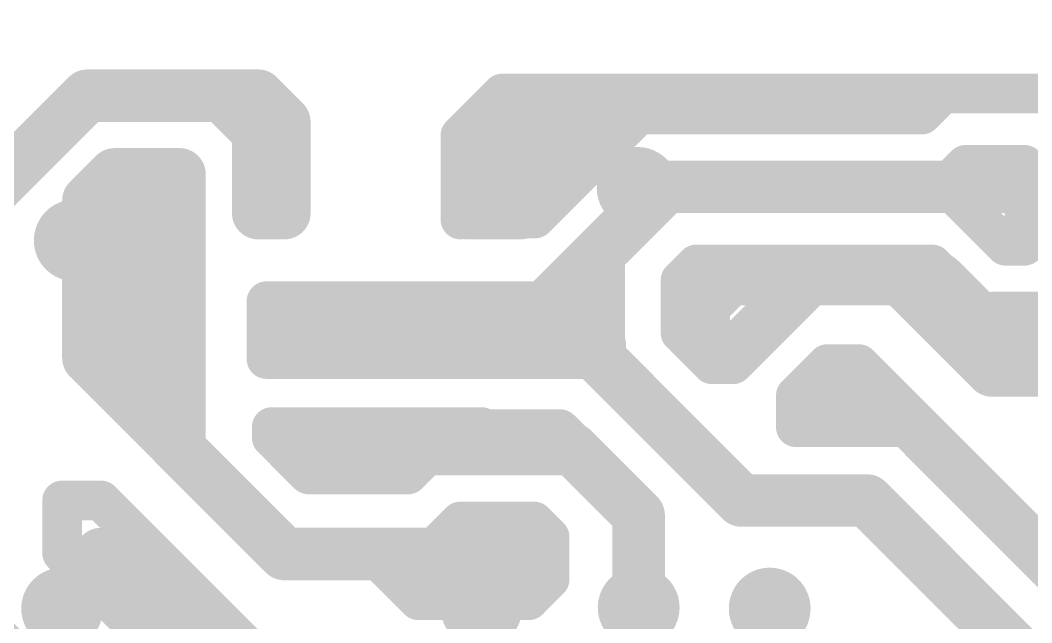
# Model space of a CAD drawing. Extents: x 13 to 23.9, y 0.2 to 11.6.
# Drawn here: x 15.031 to 15.996, y 4.441 to 5.015 of the extents above; entities that cross this region are included whole.
import ezdxf

# ---------------------------------------------------------------- set-up
doc = ezdxf.new("R2010")
doc.units = 0
doc.header["$MEASUREMENT"] = 0
doc.layers.add('BOTTOM', color=250, linetype='Continuous')
doc.layers.get('0').off()

# ---------------------------------------------------------------- blocks, each defined once
blk = doc.blocks.new('UNIT_DISC')
at = {"linetype": 'Continuous', "const_width": 0.5}
blk.add_lwpolyline([(0.25, 0, 1), (-0.25, 0, 1)], format="xyb", close=True, dxfattribs=at)
blk = doc.blocks.new('SHAPE_EL_780_780_0_0_0_0')
at = {"xscale": 0.078, "yscale": 0.078, "zscale": 0.078}
blk.add_blockref('UNIT_DISC', (0, 0), dxfattribs=at)
blk = doc.blocks.new('P_EX78Y78D16A')
at = {"layer": 'BOTTOM'}
blk.add_blockref('SHAPE_EL_780_780_0_0_0_0', (0, 0), dxfattribs=at)
blk = doc.blocks.new('J11')
for p in [(15.312, 10.25), (15.312, 9.95)]:
    blk.add_blockref('P_EX78Y78D16A', p)
blk = doc.blocks.new('R17')
for p in [(15.3, 9.599), (15.7, 9.6)]:
    blk.add_blockref('P_EX78Y78D16A', p)
blk = doc.blocks.new('R24')
for p in [(15.975, 9.599), (16.375, 9.6)]:
    blk.add_blockref('P_EX78Y78D16A', p)
blk = doc.blocks.new('R25')
for p in [(15.849, 10), (15.85, 9.6)]:
    blk.add_blockref('P_EX78Y78D16A', p)

msp = doc.modelspace()

# ---------------------------------------------------------------- linework, layer by layer
at = {"layer": 'BOTTOM', "linetype": 'Continuous'}
for points, const_width in [([(15.00771, 4.85613), (15.09471, 4.94313)], 0.05), ([(15.00771, 4.85613), (15.09471, 4.94313)], 0.05), ([(15.09471, 4.94313), (15.22071, 4.94313)], 0.05), ([(15.09471, 4.94313), (15.22071, 4.94313)], 0.05), ([(15.10771, 4.94313), (15.24571, 4.94313)], 0.05), ([(15.10771, 4.94313), (15.24571, 4.94313)], 0.05), ([(15.23271, 4.94313), (15.25771, 4.94313)], 0.05), ([(15.23271, 4.94313), (15.25771, 4.91813)], 0.05), ([(15.23271, 4.94313), (15.25771, 4.94313)], 0.05), ([(15.23271, 4.94313), (15.25771, 4.91813)], 0.05), ([(15.24571, 4.94313), (15.27071, 4.91813)], 0.05), ([(15.24571, 4.94313), (15.27071, 4.91813)], 0.05), ([(15.25771, 4.94313), (15.28271, 4.91813)], 0.05), ([(15.25771, 4.94313), (15.28271, 4.91813)], 0.05), ([(15.45071, 4.90513), (15.49071, 4.94513)], 0.038), ([(15.49071, 4.94513), (16.03071, 4.94513)], 0.038), ([(15.89071, 4.92513), (15.91071, 4.94513)], 0.038), ([(15.91071, 4.94513), (16.27071, 4.94513)], 0.038), ([(15.22071, 4.93713), (15.26071, 4.89713)], 0.038), ([(15.25771, 4.83113), (15.25771, 4.91813)], 0.05), ([(15.25771, 4.83113), (15.25771, 4.91813)], 0.05), ([(15.27071, 4.85613), (15.27071, 4.91813)], 0.05), ([(15.27071, 4.85613), (15.27071, 4.91813)], 0.05), ([(15.28271, 4.83113), (15.28271, 4.91813)], 0.05), ([(15.28271, 4.83113), (15.28271, 4.91813)], 0.05), ([(15.45171, 4.89313), (15.48971, 4.93113)], 0.038), ([(15.45171, 4.89313), (15.48971, 4.93113)], 0.038), ([(15.48971, 4.93113), (15.66571, 4.93113)], 0.038), ([(15.52171, 4.82613), (15.62571, 4.93013)], 0.038), ([(15.52171, 4.82613), (15.62571, 4.93013)], 0.038), ([(15.53271, 4.85613), (15.60771, 4.93113)], 0.038), ([(15.53271, 4.85613), (15.60771, 4.93113)], 0.038), ([(15.59071, 4.92513), (15.66071, 4.92513)], 0.038), ([(15.60071, 4.92513), (15.89071, 4.92513)], 0.038), ([(15.45071, 4.82513), (15.45071, 4.90513)], 0.038), ([(15.50071, 4.90913), (15.56971, 4.90913)], 0.038), ([(15.50071, 4.90913), (15.56971, 4.90913)], 0.038), ([(15.26071, 4.87213), (15.26071, 4.89713)], 0.038), ([(15.45171, 4.82613), (15.45171, 4.89313)], 0.038), ([(15.45171, 4.82613), (15.45171, 4.89313)], 0.038), ([(15.09571, 4.84313), (15.12071, 4.86813)], 0.05), ([(15.09571, 4.84313), (15.12071, 4.86813)], 0.05), ([(15.10771, 4.83013), (15.14571, 4.86813)], 0.05), ([(15.10771, 4.83013), (15.14571, 4.86813)], 0.05), ([(15.12071, 4.86813), (15.17071, 4.86813)], 0.05), ([(15.12071, 4.86813), (15.17071, 4.86813)], 0.05), ([(15.13271, 4.86813), (15.18271, 4.86813)], 0.05), ([(15.13271, 4.86813), (15.18271, 4.86813)], 0.05), ([(15.18271, 4.60613), (15.18271, 4.86813)], 0.05), ([(15.18271, 4.60613), (15.18271, 4.86813)], 0.05), ([(15.45771, 4.85613), (15.45771, 4.86813)], 0.05), ([(15.45771, 4.83113), (15.45771, 4.86813)], 0.05), ([(15.45771, 4.85613), (15.45771, 4.86813)], 0.05), ([(15.45771, 4.83113), (15.45771, 4.86813)], 0.05), ([(15.45771, 4.88113), (15.55771, 4.88113)], 0.038), ([(15.45771, 4.88113), (15.55771, 4.88113)], 0.038), ([(15.45871, 4.88113), (15.47071, 4.88113)], 0.038), ([(15.45871, 4.88113), (15.47071, 4.88113)], 0.038), ([(15.91371, 4.85813), (15.93271, 4.87713)], 0.038), ([(15.91371, 4.85813), (15.93271, 4.87713)], 0.038), ([(15.92271, 4.85713), (15.94171, 4.87613)], 0.038), ([(15.92271, 4.85713), (15.94171, 4.87613)], 0.038), ([(15.93271, 4.87713), (15.98871, 4.87713)], 0.038), ([(15.93271, 4.87713), (15.98871, 4.87713)], 0.038), ([(15.98871, 4.80013), (15.98871, 4.87713)], 0.038), ([(15.98871, 4.80013), (15.98871, 4.87713)], 0.038), ([(15.17071, 4.73113), (15.17071, 4.85613)], 0.05), ([(15.17071, 4.73113), (15.17071, 4.85613)], 0.05), ([(15.45771, 4.83113), (15.45771, 4.85613)], 0.05), ([(15.45771, 4.83113), (15.45771, 4.85613)], 0.05), ([(15.47071, 4.85613), (15.53271, 4.85613)], 0.038), ([(15.47071, 4.85613), (15.53271, 4.85613)], 0.038), ([(15.49571, 4.70613), (15.64571, 4.85613)], 0.05), ([(15.49571, 4.70613), (15.64571, 4.85613)], 0.05), ([(15.58271, 4.79213), (15.64571, 4.85513)], 0.05), ([(15.58271, 4.79213), (15.64571, 4.85513)], 0.05), ([(15.64571, 4.85613), (15.97071, 4.85613)], 0.05), ([(15.64571, 4.85613), (15.97071, 4.85613)], 0.05), ([(15.75771, 4.85613), (15.97071, 4.85613)], 0.05), ([(15.75771, 4.85613), (15.97071, 4.85613)], 0.05), ([(15.84571, 4.85613), (15.97071, 4.85613)], 0.05), ([(15.84571, 4.85613), (15.97071, 4.85613)], 0.05), ([(15.87171, 4.85713), (15.92271, 4.85713)], 0.038), ([(15.87171, 4.85713), (15.92271, 4.85713)], 0.038), ([(15.09571, 4.69313), (15.09571, 4.84313)], 0.05), ([(15.09571, 4.69313), (15.09571, 4.84313)], 0.05), ([(15.63271, 4.85613), (15.69571, 4.85613)], 0.022), ([(15.63271, 4.85613), (15.69571, 4.85613)], 0.022), ([(15.82071, 4.85613), (15.97071, 4.85613)], 0.022), ([(15.82071, 4.85613), (15.97071, 4.85613)], 0.022), ([(15.91771, 4.85313), (15.97071, 4.80013)], 0.038), ([(15.91771, 4.85313), (15.97071, 4.80013)], 0.038), ([(15.10771, 4.73113), (15.10771, 4.83013)], 0.05), ([(15.10771, 4.73113), (15.10771, 4.83013)], 0.05), ([(15.25771, 4.83113), (15.28271, 4.83113)], 0.05), ([(15.25771, 4.83113), (15.28271, 4.83113)], 0.05), ([(15.45771, 4.83113), (15.50771, 4.83113)], 0.05), ([(15.45771, 4.83113), (15.50771, 4.83113)], 0.05), ([(15.45171, 4.82613), (15.52171, 4.82613)], 0.038), ([(15.45171, 4.82613), (15.52171, 4.82613)], 0.038), ([(15.14571, 4.81813), (15.15771, 4.80613)], 0.05), ([(15.14571, 4.81813), (15.15771, 4.80613)], 0.05), ([(15.15771, 4.66813), (15.15771, 4.80613)], 0.05), ([(15.15771, 4.66813), (15.15771, 4.80613)], 0.05), ([(15.13371, 4.73613), (15.13371, 4.79613)], 0.05), ([(15.13371, 4.73613), (15.13371, 4.79613)], 0.05), ([(15.58271, 4.69313), (15.58271, 4.79213)], 0.05), ([(15.58271, 4.69313), (15.58271, 4.79213)], 0.05), ([(15.97071, 4.80013), (15.98871, 4.80013)], 0.038), ([(15.97071, 4.80013), (15.98871, 4.80013)], 0.038), ([(15.66071, 4.76713), (15.67571, 4.78213)], 0.038), ([(15.67571, 4.78213), (15.74071, 4.78213)], 0.038), ([(15.70571, 4.78213), (15.90071, 4.78213)], 0.038), ([(15.90071, 4.78213), (15.96071, 4.72213)], 0.038), ([(15.68271, 4.70513), (15.68271, 4.76813)], 0.05), ([(15.68271, 4.76813), (15.80771, 4.76813)], 0.05), ([(15.68271, 4.74313), (15.70771, 4.76813)], 0.05), ([(15.68271, 4.70513), (15.68271, 4.76813)], 0.05), ([(15.68271, 4.76813), (15.80771, 4.76813)], 0.05), ([(15.68271, 4.74313), (15.70771, 4.76813)], 0.05), ([(15.70771, 4.69313), (15.78271, 4.76813)], 0.05), ([(15.70771, 4.76813), (15.75771, 4.76813)], 0.05), ([(15.70771, 4.76813), (15.75771, 4.76813)], 0.05), ([(15.71071, 4.68713), (15.79571, 4.77213)], 0.038), ([(15.72071, 4.70613), (15.78271, 4.76813)], 0.05), ([(15.72071, 4.70613), (15.78271, 4.76813)], 0.05), ([(15.73271, 4.76813), (15.90771, 4.76813)], 0.05), ([(15.73271, 4.76813), (15.90771, 4.76813)], 0.05), ([(15.73271, 4.76813), (15.80771, 4.76813)], 0.05), ([(15.73271, 4.76813), (15.80771, 4.76813)], 0.05), ([(15.78271, 4.76813), (15.82071, 4.76813)], 0.05), ([(15.78271, 4.76813), (15.82071, 4.76813)], 0.05), ([(15.87071, 4.76813), (15.95771, 4.68113)], 0.05), ([(15.87071, 4.76813), (15.95771, 4.68113)], 0.05), ([(15.90771, 4.76813), (15.96971, 4.70613)], 0.05), ([(15.90771, 4.76813), (15.96971, 4.70613)], 0.05), ([(15.13571, 4.68713), (15.13571, 4.76213)], 0.038), ([(15.17071, 4.61813), (15.17071, 4.75613)], 0.05), ([(15.17071, 4.61813), (15.17071, 4.75613)], 0.05), ([(15.66071, 4.71713), (15.66071, 4.76713)], 0.038), ([(15.10771, 4.68113), (15.10771, 4.74313)], 0.05), ([(15.10771, 4.68113), (15.10771, 4.74313)], 0.05), ([(15.68271, 4.70613), (15.68271, 4.74313)], 0.05), ([(15.68271, 4.70613), (15.68271, 4.74313)], 0.05), ([(15.26571, 4.74713), (15.55571, 4.74713)], 0.038), ([(15.26571, 4.73213), (15.26571, 4.74713)], 0.038), ([(15.26571, 4.69213), (15.26571, 4.73713)], 0.038), ([(15.95771, 4.73113), (16.04571, 4.73113)], 0.05), ([(15.95771, 4.73113), (16.04571, 4.73113)], 0.05), ([(15.28571, 4.72213), (15.53071, 4.72213)], 0.038), ([(15.55771, 4.71813), (15.57071, 4.70513)], 0.05), ([(15.55771, 4.71813), (15.57071, 4.70513)], 0.05), ([(15.30771, 4.70513), (15.49571, 4.70513)], 0.05), ([(15.30771, 4.70513), (15.49571, 4.70513)], 0.05), ([(15.44571, 4.70513), (15.58371, 4.70513)], 0.05), ([(15.44571, 4.70513), (15.58371, 4.70513)], 0.05), ([(15.52071, 4.70513), (15.57071, 4.70513)], 0.05), ([(15.52071, 4.70513), (15.57071, 4.70513)], 0.05), ([(15.55771, 4.70513), (15.58271, 4.70513)], 0.05), ([(15.55771, 4.70513), (15.58271, 4.70513)], 0.05), ([(15.57071, 4.70513), (15.70771, 4.56813)], 0.05), ([(15.57071, 4.70513), (15.70771, 4.56813)], 0.05), ([(15.57071, 4.70513), (15.58271, 4.70513)], 0.05), ([(15.57071, 4.70513), (15.58271, 4.70513)], 0.05), ([(15.66071, 4.71713), (15.69071, 4.68713)], 0.038), ([(15.96971, 4.70613), (15.97071, 4.70613)], 0.05), ([(15.96971, 4.70613), (15.97071, 4.70613)], 0.05), ([(15.97071, 4.70613), (16.02071, 4.70613)], 0.05), ([(15.97071, 4.70613), (16.02071, 4.70613)], 0.05), ([(15.57271, 4.70313), (15.71871, 4.55713)], 0.05), ([(15.57271, 4.70313), (15.71871, 4.55713)], 0.05), ([(15.09571, 4.69313), (15.14571, 4.64313)], 0.05), ([(15.09571, 4.69313), (15.14571, 4.64313)], 0.05), ([(15.26571, 4.69213), (15.58571, 4.69213)], 0.038), ([(15.58271, 4.69313), (15.70771, 4.56813)], 0.05), ([(15.58271, 4.69313), (15.70771, 4.56813)], 0.05), ([(15.10771, 4.68113), (15.18271, 4.60613)], 0.05), ([(15.10771, 4.68113), (15.18271, 4.60613)], 0.05), ([(15.69071, 4.68713), (15.71071, 4.68713)], 0.038), ([(15.77071, 4.65713), (15.80071, 4.68713)], 0.038), ([(15.80071, 4.68713), (15.82571, 4.68713)], 0.038), ([(15.81071, 4.68713), (15.83071, 4.68713)], 0.038), ([(15.83071, 4.68713), (15.86071, 4.65713)], 0.038), ([(15.95771, 4.68113), (16.03271, 4.68113)], 0.05), ([(15.95771, 4.68113), (16.03271, 4.68113)], 0.05), ([(15.77071, 4.62713), (15.77071, 4.65713)], 0.038), ([(15.80571, 4.65213), (15.84071, 4.65213)], 0.038), ([(15.86071, 4.65713), (16.13071, 4.38713)], 0.038), ([(15.17071, 4.61813), (15.28271, 4.50613)], 0.05), ([(15.17071, 4.61813), (15.28271, 4.50613)], 0.05), ([(15.27071, 4.61713), (15.27071, 4.62713)], 0.038), ([(15.27071, 4.62713), (15.34071, 4.62713)], 0.038), ([(15.31071, 4.62713), (15.47071, 4.62713)], 0.038), ([(15.45571, 4.62513), (15.54571, 4.62513)], 0.038), ([(15.47071, 4.62713), (15.48571, 4.61213)], 0.038), ([(15.54571, 4.62513), (15.62571, 4.54513)], 0.038), ([(15.77071, 4.62713), (15.87571, 4.62713)], 0.038), ([(15.87571, 4.62713), (16.11571, 4.38713)], 0.038), ([(15.27071, 4.61713), (15.30571, 4.58213)], 0.038), ([(15.30571, 4.60713), (15.39071, 4.60713)], 0.038), ([(15.32071, 4.60613), (15.55771, 4.60613)], 0.05), ([(15.32071, 4.60613), (15.55771, 4.60613)], 0.05), ([(15.40071, 4.58213), (15.43071, 4.61213)], 0.038), ([(15.55771, 4.60613), (15.62071, 4.54313)], 0.05), ([(15.55771, 4.60613), (15.62071, 4.54313)], 0.05), ([(15.30571, 4.58213), (15.40071, 4.58213)], 0.038), ([(15.07071, 4.55713), (15.10771, 4.55713)], 0.038), ([(15.07071, 4.50713), (15.07071, 4.55713)], 0.038), ([(15.07071, 4.50713), (15.07071, 4.55713)], 0.038), ([(15.07071, 4.55713), (15.10771, 4.55713)], 0.038), ([(15.10771, 4.55713), (15.27071, 4.39413)], 0.038), ([(15.10771, 4.55713), (15.27071, 4.39413)], 0.038), ([(15.71871, 4.55713), (15.83871, 4.55713)], 0.05), ([(15.71871, 4.55713), (15.83871, 4.55713)], 0.05), ([(15.83871, 4.55713), (16.08771, 4.30813)], 0.05), ([(15.83871, 4.55713), (16.08771, 4.30813)], 0.05), ([(15.62071, 4.00613), (15.62071, 4.54313)], 0.05), ([(15.62071, 4.00613), (15.62071, 4.54313)], 0.05), ([(15.41571, 4.50213), (15.45071, 4.53713)], 0.038), ([(15.45071, 4.53713), (15.49071, 4.53713)], 0.038), ([(15.47571, 4.53713), (15.52071, 4.53713)], 0.038), ([(15.52071, 4.53713), (15.53571, 4.52213)], 0.038), ([(15.62571, 4.41013), (15.62571, 4.54513)], 0.038), ([(15.53571, 4.48213), (15.53571, 4.52213)], 0.038), ([(15.07071, 4.50713), (15.22071, 4.35713)], 0.038), ([(15.07071, 4.50713), (15.22071, 4.35713)], 0.038), ([(15.10771, 4.50613), (15.22071, 4.39313)], 0.05), ([(15.10771, 4.50613), (15.22071, 4.39313)], 0.05), ([(15.28271, 4.50613), (15.49571, 4.50613)], 0.05), ([(15.28271, 4.50613), (15.49571, 4.50613)], 0.05), ([(15.37071, 4.50213), (15.41071, 4.46213)], 0.038), ([(15.42071, 4.50213), (15.51571, 4.50213)], 0.038), ([(15.51571, 4.46213), (15.53571, 4.48213)], 0.038), ([(15.43571, 4.47713), (15.50571, 4.47713)], 0.038), ([(15.41071, 4.46213), (15.47071, 4.46213)], 0.038), ([(15.43071, 4.46213), (15.43071, 4.46713)], 0.038), ([(15.43071, 4.46213), (15.51571, 4.46213)], 0.038), ([(15.57071, 4.38213), (15.62071, 4.43213)], 0.038), ([(15.57071, 4.38213), (15.62071, 4.43213)], 0.038), ([(15.01071, 4.42713), (15.06071, 4.37713)], 0.038), ([(15.01071, 4.42713), (15.13071, 4.30713)], 0.038)]:
    msp.add_lwpolyline(points, dxfattribs=dict(at, const_width=const_width))

# ---------------------------------------------------------------- block references
for name in ['J11', 'R25', 'R17', 'R24']:
    msp.add_blockref(name, (-0.22929, -5.14487))
at = {"layer": 'BOTTOM'}
for p, xscale, yscale, zscale in [((15.09471, 4.94313), 0.05000000000000071, 0.05000000000000071, 0.05), ((15.09471, 4.94313), 0.05000000000000071, 0.05000000000000071, 0.05), ((15.09471, 4.94313), 0.05000000000000071, 0.05000000000000071, 0.05), ((15.09471, 4.94313), 0.05000000000000071, 0.05000000000000071, 0.05), ((15.10771, 4.94313), 0.05000000000000071, 0.05000000000000071, 0.05), ((15.10771, 4.94313), 0.05000000000000071, 0.05000000000000071, 0.05), ((15.22071, 4.94313), 0.05000000000000071, 0.05000000000000071, 0.05), ((15.22071, 4.94313), 0.05000000000000071, 0.05000000000000071, 0.05), ((15.23271, 4.94313), 0.05000000000000071, 0.05000000000000071, 0.05), ((15.23271, 4.94313), 0.05000000000000071, 0.05000000000000071, 0.05), ((15.23271, 4.94313), 0.05000000000000071, 0.05000000000000071, 0.05), ((15.23271, 4.94313), 0.05000000000000071, 0.05000000000000071, 0.05), ((15.24571, 4.94313), 0.05000000000000071, 0.05000000000000071, 0.05), ((15.24571, 4.94313), 0.05000000000000071, 0.05000000000000071, 0.05), ((15.24571, 4.94313), 0.05000000000000071, 0.05000000000000071, 0.05), ((15.24571, 4.94313), 0.05000000000000071, 0.05000000000000071, 0.05), ((15.25771, 4.94313), 0.05000000000000071, 0.05000000000000071, 0.05), ((15.25771, 4.94313), 0.05000000000000071, 0.05000000000000071, 0.05), ((15.25771, 4.94313), 0.05000000000000071, 0.05000000000000071, 0.05), ((15.25771, 4.94313), 0.05000000000000071, 0.05000000000000071, 0.05), ((15.49071, 4.94513), 0.03800000000000026, 0.03800000000000026, 0.038), ((15.49071, 4.94513), 0.03800000000000026, 0.03800000000000026, 0.038), ((15.91071, 4.94513), 0.03800000000000026, 0.03800000000000026, 0.038), ((15.91071, 4.94513), 0.03800000000000026, 0.03800000000000026, 0.038), ((15.22071, 4.93713), 0.03800000000000026, 0.03800000000000026, 0.038), ((15.25771, 4.91813), 0.05000000000000071, 0.05000000000000071, 0.05), ((15.25771, 4.91813), 0.05000000000000071, 0.05000000000000071, 0.05), ((15.25771, 4.91813), 0.05000000000000071, 0.05000000000000071, 0.05), ((15.25771, 4.91813), 0.05000000000000071, 0.05000000000000071, 0.05), ((15.27071, 4.91813), 0.05000000000000071, 0.05000000000000071, 0.05), ((15.27071, 4.91813), 0.05000000000000071, 0.05000000000000071, 0.05), ((15.27071, 4.91813), 0.05000000000000071, 0.05000000000000071, 0.05), ((15.27071, 4.91813), 0.05000000000000071, 0.05000000000000071, 0.05), ((15.28271, 4.91813), 0.05000000000000071, 0.05000000000000071, 0.05), ((15.28271, 4.91813), 0.05000000000000071, 0.05000000000000071, 0.05), ((15.28271, 4.91813), 0.05000000000000071, 0.05000000000000071, 0.05), ((15.28271, 4.91813), 0.05000000000000071, 0.05000000000000071, 0.05), ((15.48971, 4.93113), 0.03800000000000026, 0.03800000000000026, 0.038), ((15.48971, 4.93113), 0.03800000000000026, 0.03800000000000026, 0.038), ((15.48971, 4.93113), 0.03800000000000026, 0.03800000000000026, 0.038), ((15.59071, 4.92513), 0.03800000000000026, 0.03800000000000026, 0.038), ((15.60071, 4.92513), 0.03800000000000026, 0.03800000000000026, 0.038), ((15.60771, 4.93113), 0.03800000000000026, 0.03800000000000026, 0.038), ((15.60771, 4.93113), 0.03800000000000026, 0.03800000000000026, 0.038), ((15.62571, 4.93013), 0.03800000000000026, 0.03800000000000026, 0.038), ((15.62571, 4.93013), 0.03800000000000026, 0.03800000000000026, 0.038), ((15.66071, 4.92513), 0.03800000000000026, 0.03800000000000026, 0.038), ((15.66571, 4.93113), 0.03800000000000026, 0.03800000000000026, 0.038), ((15.89071, 4.92513), 0.03800000000000026, 0.03800000000000026, 0.038), ((15.89071, 4.92513), 0.03800000000000026, 0.03800000000000026, 0.038), ((15.45071, 4.90513), 0.03800000000000026, 0.03800000000000026, 0.038), ((15.45071, 4.90513), 0.03800000000000026, 0.03800000000000026, 0.038), ((15.50071, 4.90913), 0.03800000000000026, 0.03800000000000026, 0.038), ((15.50071, 4.90913), 0.03800000000000026, 0.03800000000000026, 0.038), ((15.56971, 4.90913), 0.03800000000000026, 0.03800000000000026, 0.038), ((15.56971, 4.90913), 0.03800000000000026, 0.03800000000000026, 0.038), ((15.26071, 4.89713), 0.03800000000000026, 0.03800000000000026, 0.038), ((15.26071, 4.89713), 0.03800000000000026, 0.03800000000000026, 0.038), ((15.45171, 4.89313), 0.03800000000000026, 0.03800000000000026, 0.038), ((15.45171, 4.89313), 0.03800000000000026, 0.03800000000000026, 0.038), ((15.45171, 4.89313), 0.03800000000000026, 0.03800000000000026, 0.038), ((15.45171, 4.89313), 0.03800000000000026, 0.03800000000000026, 0.038), ((15.12071, 4.86813), 0.05000000000000071, 0.05000000000000071, 0.05), ((15.12071, 4.86813), 0.05000000000000071, 0.05000000000000071, 0.05), ((15.12071, 4.86813), 0.05000000000000071, 0.05000000000000071, 0.05), ((15.12071, 4.86813), 0.05000000000000071, 0.05000000000000071, 0.05), ((15.13271, 4.86813), 0.05000000000000071, 0.05000000000000071, 0.05), ((15.13271, 4.86813), 0.05000000000000071, 0.05000000000000071, 0.05), ((15.14571, 4.86813), 0.05000000000000071, 0.05000000000000071, 0.05), ((15.14571, 4.86813), 0.05000000000000071, 0.05000000000000071, 0.05), ((15.17071, 4.86813), 0.05000000000000071, 0.05000000000000071, 0.05), ((15.17071, 4.86813), 0.05000000000000071, 0.05000000000000071, 0.05), ((15.18271, 4.86813), 0.05000000000000071, 0.05000000000000071, 0.05), ((15.18271, 4.86813), 0.05000000000000071, 0.05000000000000071, 0.05), ((15.18271, 4.86813), 0.05000000000000071, 0.05000000000000071, 0.05), ((15.18271, 4.86813), 0.05000000000000071, 0.05000000000000071, 0.05), ((15.45771, 4.86813), 0.05000000000000071, 0.05000000000000071, 0.05), ((15.45771, 4.86813), 0.05000000000000071, 0.05000000000000071, 0.05), ((15.45771, 4.86813), 0.05000000000000071, 0.05000000000000071, 0.05), ((15.45771, 4.86813), 0.05000000000000071, 0.05000000000000071, 0.05), ((15.45771, 4.88113), 0.03800000000000026, 0.03800000000000026, 0.038), ((15.45771, 4.88113), 0.03800000000000026, 0.03800000000000026, 0.038), ((15.45871, 4.88113), 0.03800000000000026, 0.03800000000000026, 0.038), ((15.45871, 4.88113), 0.03800000000000026, 0.03800000000000026, 0.038), ((15.47071, 4.88113), 0.03800000000000026, 0.03800000000000026, 0.038), ((15.47071, 4.88113), 0.03800000000000026, 0.03800000000000026, 0.038), ((15.55771, 4.88113), 0.03800000000000026, 0.03800000000000026, 0.038), ((15.55771, 4.88113), 0.03800000000000026, 0.03800000000000026, 0.038), ((15.93271, 4.87713), 0.03800000000000026, 0.03800000000000026, 0.038), ((15.93271, 4.87713), 0.03800000000000026, 0.03800000000000026, 0.038), ((15.93271, 4.87713), 0.03800000000000026, 0.03800000000000026, 0.038), ((15.93271, 4.87713), 0.03800000000000026, 0.03800000000000026, 0.038), ((15.94171, 4.87613), 0.03800000000000026, 0.03800000000000026, 0.038), ((15.94171, 4.87613), 0.03800000000000026, 0.03800000000000026, 0.038), ((15.98871, 4.87713), 0.03800000000000026, 0.03800000000000026, 0.038), ((15.98871, 4.87713), 0.03800000000000026, 0.03800000000000026, 0.038), ((15.98871, 4.87713), 0.03800000000000026, 0.03800000000000026, 0.038), ((15.98871, 4.87713), 0.03800000000000026, 0.03800000000000026, 0.038), ((15.26071, 4.87213), 0.03800000000000026, 0.03800000000000026, 0.038), ((15.00771, 4.85613), 0.05000000000000071, 0.05000000000000071, 0.05), ((15.00771, 4.85613), 0.05000000000000071, 0.05000000000000071, 0.05), ((15.17071, 4.85613), 0.05000000000000071, 0.05000000000000071, 0.05), ((15.17071, 4.85613), 0.05000000000000071, 0.05000000000000071, 0.05), ((15.27071, 4.85613), 0.05000000000000071, 0.05000000000000071, 0.05), ((15.27071, 4.85613), 0.05000000000000071, 0.05000000000000071, 0.05), ((15.45771, 4.85613), 0.05000000000000071, 0.05000000000000071, 0.05), ((15.45771, 4.85613), 0.05000000000000071, 0.05000000000000071, 0.05), ((15.45771, 4.85613), 0.05000000000000071, 0.05000000000000071, 0.05), ((15.45771, 4.85613), 0.05000000000000071, 0.05000000000000071, 0.05), ((15.47071, 4.85613), 0.03800000000000026, 0.03800000000000026, 0.038), ((15.47071, 4.85613), 0.03800000000000026, 0.03800000000000026, 0.038), ((15.53271, 4.85613), 0.03800000000000026, 0.03800000000000026, 0.038), ((15.53271, 4.85613), 0.03800000000000026, 0.03800000000000026, 0.038), ((15.53271, 4.85613), 0.03800000000000026, 0.03800000000000026, 0.038), ((15.53271, 4.85613), 0.03800000000000026, 0.03800000000000026, 0.038), ((15.64571, 4.85613), 0.05000000000000071, 0.05000000000000071, 0.05), ((15.64571, 4.85613), 0.05000000000000071, 0.05000000000000071, 0.05), ((15.64571, 4.85613), 0.05000000000000071, 0.05000000000000071, 0.05), ((15.64571, 4.85613), 0.05000000000000071, 0.05000000000000071, 0.05), ((15.64571, 4.85513), 0.05000000000000071, 0.05000000000000071, 0.05), ((15.64571, 4.85513), 0.05000000000000071, 0.05000000000000071, 0.05), ((15.75771, 4.85613), 0.05000000000000071, 0.05000000000000071, 0.05), ((15.75771, 4.85613), 0.05000000000000071, 0.05000000000000071, 0.05), ((15.84571, 4.85613), 0.05000000000000071, 0.05000000000000071, 0.05), ((15.84571, 4.85613), 0.05000000000000071, 0.05000000000000071, 0.05), ((15.87171, 4.85713), 0.03800000000000026, 0.03800000000000026, 0.038), ((15.87171, 4.85713), 0.03800000000000026, 0.03800000000000026, 0.038), ((15.91371, 4.85813), 0.03800000000000026, 0.03800000000000026, 0.038), ((15.91371, 4.85813), 0.03800000000000026, 0.03800000000000026, 0.038), ((15.92271, 4.85713), 0.03800000000000026, 0.03800000000000026, 0.038), ((15.92271, 4.85713), 0.03800000000000026, 0.03800000000000026, 0.038), ((15.92271, 4.85713), 0.03800000000000026, 0.03800000000000026, 0.038), ((15.92271, 4.85713), 0.03800000000000026, 0.03800000000000026, 0.038), ((15.97071, 4.85613), 0.05000000000000071, 0.05000000000000071, 0.05), ((15.97071, 4.85613), 0.05000000000000071, 0.05000000000000071, 0.05), ((15.97071, 4.85613), 0.05000000000000071, 0.05000000000000071, 0.05), ((15.97071, 4.85613), 0.05000000000000071, 0.05000000000000071, 0.05), ((15.97071, 4.85613), 0.05000000000000071, 0.05000000000000071, 0.05), ((15.97071, 4.85613), 0.05000000000000071, 0.05000000000000071, 0.05), ((15.09571, 4.84313), 0.05000000000000071, 0.05000000000000071, 0.05), ((15.09571, 4.84313), 0.05000000000000071, 0.05000000000000071, 0.05), ((15.09571, 4.84313), 0.05000000000000071, 0.05000000000000071, 0.05), ((15.09571, 4.84313), 0.05000000000000071, 0.05000000000000071, 0.05), ((15.63271, 4.85613), 0.02200000000000024, 0.02200000000000024, 0.022), ((15.63271, 4.85613), 0.02200000000000024, 0.02200000000000024, 0.022), ((15.69571, 4.85613), 0.02200000000000024, 0.02200000000000024, 0.022), ((15.69571, 4.85613), 0.02200000000000024, 0.02200000000000024, 0.022), ((15.82071, 4.85613), 0.02200000000000024, 0.02200000000000024, 0.022), ((15.82071, 4.85613), 0.02200000000000024, 0.02200000000000024, 0.022), ((15.91771, 4.85313), 0.03800000000000026, 0.03800000000000026, 0.038), ((15.91771, 4.85313), 0.03800000000000026, 0.03800000000000026, 0.038), ((15.97071, 4.85613), 0.02200000000000024, 0.02200000000000024, 0.022), ((15.97071, 4.85613), 0.02200000000000024, 0.02200000000000024, 0.022), ((15.10771, 4.83013), 0.05000000000000071, 0.05000000000000071, 0.05), ((15.10771, 4.83013), 0.05000000000000071, 0.05000000000000071, 0.05), ((15.10771, 4.83013), 0.05000000000000071, 0.05000000000000071, 0.05), ((15.10771, 4.83013), 0.05000000000000071, 0.05000000000000071, 0.05), ((15.25771, 4.83113), 0.05000000000000071, 0.05000000000000071, 0.05), ((15.25771, 4.83113), 0.05000000000000071, 0.05000000000000071, 0.05), ((15.25771, 4.83113), 0.05000000000000071, 0.05000000000000071, 0.05), ((15.25771, 4.83113), 0.05000000000000071, 0.05000000000000071, 0.05), ((15.28271, 4.83113), 0.05000000000000071, 0.05000000000000071, 0.05), ((15.28271, 4.83113), 0.05000000000000071, 0.05000000000000071, 0.05), ((15.28271, 4.83113), 0.05000000000000071, 0.05000000000000071, 0.05), ((15.28271, 4.83113), 0.05000000000000071, 0.05000000000000071, 0.05), ((15.45771, 4.83113), 0.05000000000000071, 0.05000000000000071, 0.05), ((15.45771, 4.83113), 0.05000000000000071, 0.05000000000000071, 0.05), ((15.45771, 4.83113), 0.05000000000000071, 0.05000000000000071, 0.05), ((15.45771, 4.83113), 0.05000000000000071, 0.05000000000000071, 0.05), ((15.45771, 4.83113), 0.05000000000000071, 0.05000000000000071, 0.05), ((15.45771, 4.83113), 0.05000000000000071, 0.05000000000000071, 0.05), ((15.50771, 4.83113), 0.05000000000000071, 0.05000000000000071, 0.05), ((15.50771, 4.83113), 0.05000000000000071, 0.05000000000000071, 0.05), ((15.45171, 4.82613), 0.03800000000000026, 0.03800000000000026, 0.038), ((15.45171, 4.82613), 0.03800000000000026, 0.03800000000000026, 0.038), ((15.45171, 4.82613), 0.03800000000000026, 0.03800000000000026, 0.038), ((15.45171, 4.82613), 0.03800000000000026, 0.03800000000000026, 0.038), ((15.52171, 4.82613), 0.03800000000000026, 0.03800000000000026, 0.038), ((15.52171, 4.82613), 0.03800000000000026, 0.03800000000000026, 0.038), ((15.52171, 4.82613), 0.03800000000000026, 0.03800000000000026, 0.038), ((15.52171, 4.82613), 0.03800000000000026, 0.03800000000000026, 0.038), ((15.14571, 4.81813), 0.05000000000000071, 0.05000000000000071, 0.05), ((15.14571, 4.81813), 0.05000000000000071, 0.05000000000000071, 0.05), ((15.45071, 4.82513), 0.03800000000000026, 0.03800000000000026, 0.038), ((15.15771, 4.80613), 0.05000000000000071, 0.05000000000000071, 0.05), ((15.15771, 4.80613), 0.05000000000000071, 0.05000000000000071, 0.05), ((15.15771, 4.80613), 0.05000000000000071, 0.05000000000000071, 0.05), ((15.15771, 4.80613), 0.05000000000000071, 0.05000000000000071, 0.05), ((15.13371, 4.79613), 0.05000000000000071, 0.05000000000000071, 0.05), ((15.13371, 4.79613), 0.05000000000000071, 0.05000000000000071, 0.05), ((15.58271, 4.79213), 0.05000000000000071, 0.05000000000000071, 0.05), ((15.58271, 4.79213), 0.05000000000000071, 0.05000000000000071, 0.05), ((15.58271, 4.79213), 0.05000000000000071, 0.05000000000000071, 0.05), ((15.58271, 4.79213), 0.05000000000000071, 0.05000000000000071, 0.05), ((15.97071, 4.80013), 0.03800000000000026, 0.03800000000000026, 0.038), ((15.97071, 4.80013), 0.03800000000000026, 0.03800000000000026, 0.038), ((15.97071, 4.80013), 0.03800000000000026, 0.03800000000000026, 0.038), ((15.97071, 4.80013), 0.03800000000000026, 0.03800000000000026, 0.038), ((15.98871, 4.80013), 0.03800000000000026, 0.03800000000000026, 0.038), ((15.98871, 4.80013), 0.03800000000000026, 0.03800000000000026, 0.038), ((15.98871, 4.80013), 0.03800000000000026, 0.03800000000000026, 0.038), ((15.98871, 4.80013), 0.03800000000000026, 0.03800000000000026, 0.038), ((15.67571, 4.78213), 0.03800000000000026, 0.03800000000000026, 0.038), ((15.67571, 4.78213), 0.03800000000000026, 0.03800000000000026, 0.038), ((15.70571, 4.78213), 0.03800000000000026, 0.03800000000000026, 0.038), ((15.74071, 4.78213), 0.03800000000000026, 0.03800000000000026, 0.038), ((15.90071, 4.78213), 0.03800000000000026, 0.03800000000000026, 0.038), ((15.90071, 4.78213), 0.03800000000000026, 0.03800000000000026, 0.038), ((15.68271, 4.76813), 0.05000000000000071, 0.05000000000000071, 0.05), ((15.68271, 4.76813), 0.05000000000000071, 0.05000000000000071, 0.05), ((15.68271, 4.76813), 0.05000000000000071, 0.05000000000000071, 0.05), ((15.68271, 4.76813), 0.05000000000000071, 0.05000000000000071, 0.05), ((15.70771, 4.76813), 0.05000000000000071, 0.05000000000000071, 0.05), ((15.70771, 4.76813), 0.05000000000000071, 0.05000000000000071, 0.05), ((15.70771, 4.76813), 0.05000000000000071, 0.05000000000000071, 0.05), ((15.70771, 4.76813), 0.05000000000000071, 0.05000000000000071, 0.05), ((15.73271, 4.76813), 0.05000000000000071, 0.05000000000000071, 0.05), ((15.73271, 4.76813), 0.05000000000000071, 0.05000000000000071, 0.05), ((15.73271, 4.76813), 0.05000000000000071, 0.05000000000000071, 0.05), ((15.73271, 4.76813), 0.05000000000000071, 0.05000000000000071, 0.05), ((15.75771, 4.76813), 0.05000000000000071, 0.05000000000000071, 0.05), ((15.75771, 4.76813), 0.05000000000000071, 0.05000000000000071, 0.05), ((15.78271, 4.76813), 0.05000000000000071, 0.05000000000000071, 0.05), ((15.78271, 4.76813), 0.05000000000000071, 0.05000000000000071, 0.05), ((15.78271, 4.76813), 0.05000000000000071, 0.05000000000000071, 0.05), ((15.78271, 4.76813), 0.05000000000000071, 0.05000000000000071, 0.05), ((15.78271, 4.76813), 0.05000000000000071, 0.05000000000000071, 0.05), ((15.79571, 4.77213), 0.03800000000000026, 0.03800000000000026, 0.038), ((15.80771, 4.76813), 0.05000000000000071, 0.05000000000000071, 0.05), ((15.80771, 4.76813), 0.05000000000000071, 0.05000000000000071, 0.05), ((15.80771, 4.76813), 0.05000000000000071, 0.05000000000000071, 0.05), ((15.80771, 4.76813), 0.05000000000000071, 0.05000000000000071, 0.05), ((15.82071, 4.76813), 0.05000000000000071, 0.05000000000000071, 0.05), ((15.82071, 4.76813), 0.05000000000000071, 0.05000000000000071, 0.05), ((15.87071, 4.76813), 0.05000000000000071, 0.05000000000000071, 0.05), ((15.87071, 4.76813), 0.05000000000000071, 0.05000000000000071, 0.05), ((15.90771, 4.76813), 0.05000000000000071, 0.05000000000000071, 0.05), ((15.90771, 4.76813), 0.05000000000000071, 0.05000000000000071, 0.05), ((15.90771, 4.76813), 0.05000000000000071, 0.05000000000000071, 0.05), ((15.90771, 4.76813), 0.05000000000000071, 0.05000000000000071, 0.05), ((15.13571, 4.76213), 0.03800000000000026, 0.03800000000000026, 0.038), ((15.17071, 4.75613), 0.05000000000000071, 0.05000000000000071, 0.05), ((15.17071, 4.75613), 0.05000000000000071, 0.05000000000000071, 0.05), ((15.66071, 4.76713), 0.03800000000000026, 0.03800000000000026, 0.038), ((15.66071, 4.76713), 0.03800000000000026, 0.03800000000000026, 0.038), ((15.10771, 4.74313), 0.05000000000000071, 0.05000000000000071, 0.05), ((15.10771, 4.74313), 0.05000000000000071, 0.05000000000000071, 0.05), ((15.68271, 4.74313), 0.05000000000000071, 0.05000000000000071, 0.05), ((15.68271, 4.74313), 0.05000000000000071, 0.05000000000000071, 0.05), ((15.68271, 4.74313), 0.05000000000000071, 0.05000000000000071, 0.05), ((15.68271, 4.74313), 0.05000000000000071, 0.05000000000000071, 0.05), ((15.13371, 4.73613), 0.05000000000000071, 0.05000000000000071, 0.05), ((15.13371, 4.73613), 0.05000000000000071, 0.05000000000000071, 0.05), ((15.26571, 4.74713), 0.03800000000000026, 0.03800000000000026, 0.038), ((15.26571, 4.74713), 0.03800000000000026, 0.03800000000000026, 0.038), ((15.55571, 4.74713), 0.03800000000000026, 0.03800000000000026, 0.038), ((15.10771, 4.73113), 0.05000000000000071, 0.05000000000000071, 0.05), ((15.10771, 4.73113), 0.05000000000000071, 0.05000000000000071, 0.05), ((15.17071, 4.73113), 0.05000000000000071, 0.05000000000000071, 0.05), ((15.17071, 4.73113), 0.05000000000000071, 0.05000000000000071, 0.05), ((15.26571, 4.73713), 0.03800000000000026, 0.03800000000000026, 0.038), ((15.26571, 4.73213), 0.03800000000000026, 0.03800000000000026, 0.038), ((15.95771, 4.73113), 0.05000000000000071, 0.05000000000000071, 0.05), ((15.95771, 4.73113), 0.05000000000000071, 0.05000000000000071, 0.05), ((15.28571, 4.72213), 0.03800000000000026, 0.03800000000000026, 0.038), ((15.53071, 4.72213), 0.03800000000000026, 0.03800000000000026, 0.038), ((15.55771, 4.71813), 0.05000000000000071, 0.05000000000000071, 0.05), ((15.55771, 4.71813), 0.05000000000000071, 0.05000000000000071, 0.05), ((15.96071, 4.72213), 0.03800000000000026, 0.03800000000000026, 0.038), ((15.30771, 4.70513), 0.05000000000000071, 0.05000000000000071, 0.05), ((15.30771, 4.70513), 0.05000000000000071, 0.05000000000000071, 0.05), ((15.44571, 4.70513), 0.05000000000000071, 0.05000000000000071, 0.05), ((15.44571, 4.70513), 0.05000000000000071, 0.05000000000000071, 0.05), ((15.49571, 4.70613), 0.05000000000000071, 0.05000000000000071, 0.05), ((15.49571, 4.70613), 0.05000000000000071, 0.05000000000000071, 0.05), ((15.49571, 4.70513), 0.05000000000000071, 0.05000000000000071, 0.05), ((15.49571, 4.70513), 0.05000000000000071, 0.05000000000000071, 0.05), ((15.52071, 4.70513), 0.05000000000000071, 0.05000000000000071, 0.05), ((15.52071, 4.70513), 0.05000000000000071, 0.05000000000000071, 0.05), ((15.55771, 4.70513), 0.05000000000000071, 0.05000000000000071, 0.05), ((15.55771, 4.70513), 0.05000000000000071, 0.05000000000000071, 0.05), ((15.57071, 4.70513), 0.05000000000000071, 0.05000000000000071, 0.05), ((15.57071, 4.70513), 0.05000000000000071, 0.05000000000000071, 0.05), ((15.57071, 4.70513), 0.05000000000000071, 0.05000000000000071, 0.05), ((15.57071, 4.70513), 0.05000000000000071, 0.05000000000000071, 0.05), ((15.57071, 4.70513), 0.05000000000000071, 0.05000000000000071, 0.05), ((15.57071, 4.70513), 0.05000000000000071, 0.05000000000000071, 0.05), ((15.57071, 4.70513), 0.05000000000000071, 0.05000000000000071, 0.05), ((15.57071, 4.70513), 0.05000000000000071, 0.05000000000000071, 0.05), ((15.58271, 4.70513), 0.05000000000000071, 0.05000000000000071, 0.05), ((15.58271, 4.70513), 0.05000000000000071, 0.05000000000000071, 0.05), ((15.58271, 4.70513), 0.05000000000000071, 0.05000000000000071, 0.05), ((15.58271, 4.70513), 0.05000000000000071, 0.05000000000000071, 0.05), ((15.58371, 4.70513), 0.05000000000000071, 0.05000000000000071, 0.05), ((15.58371, 4.70513), 0.05000000000000071, 0.05000000000000071, 0.05), ((15.66071, 4.71713), 0.03800000000000026, 0.03800000000000026, 0.038), ((15.66071, 4.71713), 0.03800000000000026, 0.03800000000000026, 0.038), ((15.68271, 4.70613), 0.05000000000000071, 0.05000000000000071, 0.05), ((15.68271, 4.70613), 0.05000000000000071, 0.05000000000000071, 0.05), ((15.68271, 4.70513), 0.05000000000000071, 0.05000000000000071, 0.05), ((15.68271, 4.70513), 0.05000000000000071, 0.05000000000000071, 0.05), ((15.72071, 4.70613), 0.05000000000000071, 0.05000000000000071, 0.05), ((15.72071, 4.70613), 0.05000000000000071, 0.05000000000000071, 0.05), ((15.96971, 4.70613), 0.05000000000000071, 0.05000000000000071, 0.05), ((15.96971, 4.70613), 0.05000000000000071, 0.05000000000000071, 0.05), ((15.96971, 4.70613), 0.05000000000000071, 0.05000000000000071, 0.05), ((15.96971, 4.70613), 0.05000000000000071, 0.05000000000000071, 0.05), ((15.97071, 4.70613), 0.05000000000000071, 0.05000000000000071, 0.05), ((15.97071, 4.70613), 0.05000000000000071, 0.05000000000000071, 0.05), ((15.97071, 4.70613), 0.05000000000000071, 0.05000000000000071, 0.05), ((15.97071, 4.70613), 0.05000000000000071, 0.05000000000000071, 0.05), ((15.57271, 4.70313), 0.05000000000000071, 0.05000000000000071, 0.05), ((15.57271, 4.70313), 0.05000000000000071, 0.05000000000000071, 0.05), ((15.09571, 4.69313), 0.05000000000000071, 0.05000000000000071, 0.05), ((15.09571, 4.69313), 0.05000000000000071, 0.05000000000000071, 0.05), ((15.09571, 4.69313), 0.05000000000000071, 0.05000000000000071, 0.05), ((15.09571, 4.69313), 0.05000000000000071, 0.05000000000000071, 0.05), ((15.26571, 4.69213), 0.03800000000000026, 0.03800000000000026, 0.038), ((15.26571, 4.69213), 0.03800000000000026, 0.03800000000000026, 0.038), ((15.58271, 4.69313), 0.05000000000000071, 0.05000000000000071, 0.05), ((15.58271, 4.69313), 0.05000000000000071, 0.05000000000000071, 0.05), ((15.58271, 4.69313), 0.05000000000000071, 0.05000000000000071, 0.05), ((15.58271, 4.69313), 0.05000000000000071, 0.05000000000000071, 0.05), ((15.58571, 4.69213), 0.03800000000000026, 0.03800000000000026, 0.038), ((15.70771, 4.69313), 0.05000000000000071, 0.05000000000000071, 0.05), ((15.10771, 4.68113), 0.05000000000000071, 0.05000000000000071, 0.05), ((15.10771, 4.68113), 0.05000000000000071, 0.05000000000000071, 0.05), ((15.10771, 4.68113), 0.05000000000000071, 0.05000000000000071, 0.05), ((15.10771, 4.68113), 0.05000000000000071, 0.05000000000000071, 0.05), ((15.13571, 4.68713), 0.03800000000000026, 0.03800000000000026, 0.038), ((15.69071, 4.68713), 0.03800000000000026, 0.03800000000000026, 0.038), ((15.69071, 4.68713), 0.03800000000000026, 0.03800000000000026, 0.038), ((15.71071, 4.68713), 0.03800000000000026, 0.03800000000000026, 0.038), ((15.71071, 4.68713), 0.03800000000000026, 0.03800000000000026, 0.038), ((15.80071, 4.68713), 0.03800000000000026, 0.03800000000000026, 0.038), ((15.80071, 4.68713), 0.03800000000000026, 0.03800000000000026, 0.038), ((15.81071, 4.68713), 0.03800000000000026, 0.03800000000000026, 0.038), ((15.82571, 4.68713), 0.03800000000000026, 0.03800000000000026, 0.038), ((15.83071, 4.68713), 0.03800000000000026, 0.03800000000000026, 0.038), ((15.83071, 4.68713), 0.03800000000000026, 0.03800000000000026, 0.038), ((15.95771, 4.68113), 0.05000000000000071, 0.05000000000000071, 0.05), ((15.95771, 4.68113), 0.05000000000000071, 0.05000000000000071, 0.05), ((15.95771, 4.68113), 0.05000000000000071, 0.05000000000000071, 0.05), ((15.95771, 4.68113), 0.05000000000000071, 0.05000000000000071, 0.05), ((15.15771, 4.66813), 0.05000000000000071, 0.05000000000000071, 0.05), ((15.15771, 4.66813), 0.05000000000000071, 0.05000000000000071, 0.05), ((15.77071, 4.65713), 0.03800000000000026, 0.03800000000000026, 0.038), ((15.77071, 4.65713), 0.03800000000000026, 0.03800000000000026, 0.038), ((15.80571, 4.65213), 0.03800000000000026, 0.03800000000000026, 0.038), ((15.84071, 4.65213), 0.03800000000000026, 0.03800000000000026, 0.038), ((15.86071, 4.65713), 0.03800000000000026, 0.03800000000000026, 0.038), ((15.86071, 4.65713), 0.03800000000000026, 0.03800000000000026, 0.038), ((15.14571, 4.64313), 0.05000000000000071, 0.05000000000000071, 0.05), ((15.14571, 4.64313), 0.05000000000000071, 0.05000000000000071, 0.05), ((15.17071, 4.61813), 0.05000000000000071, 0.05000000000000071, 0.05), ((15.17071, 4.61813), 0.05000000000000071, 0.05000000000000071, 0.05), ((15.17071, 4.61813), 0.05000000000000071, 0.05000000000000071, 0.05), ((15.17071, 4.61813), 0.05000000000000071, 0.05000000000000071, 0.05), ((15.27071, 4.62713), 0.03800000000000026, 0.03800000000000026, 0.038), ((15.27071, 4.62713), 0.03800000000000026, 0.03800000000000026, 0.038), ((15.31071, 4.62713), 0.03800000000000026, 0.03800000000000026, 0.038), ((15.34071, 4.62713), 0.03800000000000026, 0.03800000000000026, 0.038), ((15.45571, 4.62513), 0.03800000000000026, 0.03800000000000026, 0.038), ((15.47071, 4.62713), 0.03800000000000026, 0.03800000000000026, 0.038), ((15.47071, 4.62713), 0.03800000000000026, 0.03800000000000026, 0.038), ((15.54571, 4.62513), 0.03800000000000026, 0.03800000000000026, 0.038), ((15.54571, 4.62513), 0.03800000000000026, 0.03800000000000026, 0.038), ((15.77071, 4.62713), 0.03800000000000026, 0.03800000000000026, 0.038), ((15.77071, 4.62713), 0.03800000000000026, 0.03800000000000026, 0.038), ((15.87571, 4.62713), 0.03800000000000026, 0.03800000000000026, 0.038), ((15.87571, 4.62713), 0.03800000000000026, 0.03800000000000026, 0.038), ((15.27071, 4.61713), 0.03800000000000026, 0.03800000000000026, 0.038), ((15.27071, 4.61713), 0.03800000000000026, 0.03800000000000026, 0.038), ((15.18271, 4.60613), 0.05000000000000071, 0.05000000000000071, 0.05), ((15.18271, 4.60613), 0.05000000000000071, 0.05000000000000071, 0.05), ((15.18271, 4.60613), 0.05000000000000071, 0.05000000000000071, 0.05), ((15.18271, 4.60613), 0.05000000000000071, 0.05000000000000071, 0.05), ((15.30571, 4.60713), 0.03800000000000026, 0.03800000000000026, 0.038), ((15.32071, 4.60613), 0.05000000000000071, 0.05000000000000071, 0.05), ((15.32071, 4.60613), 0.05000000000000071, 0.05000000000000071, 0.05), ((15.39071, 4.60713), 0.03800000000000026, 0.03800000000000026, 0.038), ((15.43071, 4.61213), 0.03800000000000026, 0.03800000000000026, 0.038), ((15.48571, 4.61213), 0.03800000000000026, 0.03800000000000026, 0.038), ((15.55771, 4.60613), 0.05000000000000071, 0.05000000000000071, 0.05), ((15.55771, 4.60613), 0.05000000000000071, 0.05000000000000071, 0.05), ((15.55771, 4.60613), 0.05000000000000071, 0.05000000000000071, 0.05), ((15.55771, 4.60613), 0.05000000000000071, 0.05000000000000071, 0.05), ((15.30571, 4.58213), 0.03800000000000026, 0.03800000000000026, 0.038), ((15.30571, 4.58213), 0.03800000000000026, 0.03800000000000026, 0.038), ((15.40071, 4.58213), 0.03800000000000026, 0.03800000000000026, 0.038), ((15.40071, 4.58213), 0.03800000000000026, 0.03800000000000026, 0.038), ((15.70771, 4.56813), 0.05000000000000071, 0.05000000000000071, 0.05), ((15.70771, 4.56813), 0.05000000000000071, 0.05000000000000071, 0.05), ((15.70771, 4.56813), 0.05000000000000071, 0.05000000000000071, 0.05), ((15.70771, 4.56813), 0.05000000000000071, 0.05000000000000071, 0.05), ((15.07071, 4.55713), 0.03800000000000026, 0.03800000000000026, 0.038), ((15.07071, 4.55713), 0.03800000000000026, 0.03800000000000026, 0.038), ((15.07071, 4.55713), 0.03800000000000026, 0.03800000000000026, 0.038), ((15.07071, 4.55713), 0.03800000000000026, 0.03800000000000026, 0.038), ((15.10771, 4.55713), 0.03800000000000026, 0.03800000000000026, 0.038), ((15.10771, 4.55713), 0.03800000000000026, 0.03800000000000026, 0.038), ((15.10771, 4.55713), 0.03800000000000026, 0.03800000000000026, 0.038), ((15.10771, 4.55713), 0.03800000000000026, 0.03800000000000026, 0.038), ((15.71871, 4.55713), 0.05000000000000071, 0.05000000000000071, 0.05), ((15.71871, 4.55713), 0.05000000000000071, 0.05000000000000071, 0.05), ((15.71871, 4.55713), 0.05000000000000071, 0.05000000000000071, 0.05), ((15.71871, 4.55713), 0.05000000000000071, 0.05000000000000071, 0.05), ((15.83871, 4.55713), 0.05000000000000071, 0.05000000000000071, 0.05), ((15.83871, 4.55713), 0.05000000000000071, 0.05000000000000071, 0.05), ((15.83871, 4.55713), 0.05000000000000071, 0.05000000000000071, 0.05), ((15.83871, 4.55713), 0.05000000000000071, 0.05000000000000071, 0.05), ((15.62071, 4.54313), 0.05000000000000071, 0.05000000000000071, 0.05), ((15.62071, 4.54313), 0.05000000000000071, 0.05000000000000071, 0.05), ((15.62071, 4.54313), 0.05000000000000071, 0.05000000000000071, 0.05), ((15.62071, 4.54313), 0.05000000000000071, 0.05000000000000071, 0.05), ((15.45071, 4.53713), 0.03800000000000026, 0.03800000000000026, 0.038), ((15.45071, 4.53713), 0.03800000000000026, 0.03800000000000026, 0.038), ((15.47571, 4.53713), 0.03800000000000026, 0.03800000000000026, 0.038), ((15.49071, 4.53713), 0.03800000000000026, 0.03800000000000026, 0.038), ((15.52071, 4.53713), 0.03800000000000026, 0.03800000000000026, 0.038), ((15.52071, 4.53713), 0.03800000000000026, 0.03800000000000026, 0.038), ((15.62571, 4.54513), 0.03800000000000026, 0.03800000000000026, 0.038), ((15.62571, 4.54513), 0.03800000000000026, 0.03800000000000026, 0.038), ((15.53571, 4.52213), 0.03800000000000026, 0.03800000000000026, 0.038), ((15.53571, 4.52213), 0.03800000000000026, 0.03800000000000026, 0.038), ((15.07071, 4.50713), 0.03800000000000026, 0.03800000000000026, 0.038), ((15.07071, 4.50713), 0.03800000000000026, 0.03800000000000026, 0.038), ((15.07071, 4.50713), 0.03800000000000026, 0.03800000000000026, 0.038), ((15.07071, 4.50713), 0.03800000000000026, 0.03800000000000026, 0.038), ((15.10771, 4.50613), 0.05000000000000071, 0.05000000000000071, 0.05), ((15.10771, 4.50613), 0.05000000000000071, 0.05000000000000071, 0.05), ((15.28271, 4.50613), 0.05000000000000071, 0.05000000000000071, 0.05), ((15.28271, 4.50613), 0.05000000000000071, 0.05000000000000071, 0.05), ((15.28271, 4.50613), 0.05000000000000071, 0.05000000000000071, 0.05), ((15.28271, 4.50613), 0.05000000000000071, 0.05000000000000071, 0.05), ((15.49571, 4.50613), 0.05000000000000071, 0.05000000000000071, 0.05), ((15.49571, 4.50613), 0.05000000000000071, 0.05000000000000071, 0.05), ((15.37071, 4.50213), 0.03800000000000026, 0.03800000000000026, 0.038), ((15.41571, 4.50213), 0.03800000000000026, 0.03800000000000026, 0.038), ((15.42071, 4.50213), 0.03800000000000026, 0.03800000000000026, 0.038), ((15.51571, 4.50213), 0.03800000000000026, 0.03800000000000026, 0.038), ((15.53571, 4.48213), 0.03800000000000026, 0.03800000000000026, 0.038), ((15.53571, 4.48213), 0.03800000000000026, 0.03800000000000026, 0.038), ((15.43571, 4.47713), 0.03800000000000026, 0.03800000000000026, 0.038), ((15.50571, 4.47713), 0.03800000000000026, 0.03800000000000026, 0.038), ((15.41071, 4.46213), 0.03800000000000026, 0.03800000000000026, 0.038), ((15.41071, 4.46213), 0.03800000000000026, 0.03800000000000026, 0.038), ((15.43071, 4.46713), 0.03800000000000026, 0.03800000000000026, 0.038), ((15.43071, 4.46213), 0.03800000000000026, 0.03800000000000026, 0.038), ((15.43071, 4.46213), 0.03800000000000026, 0.03800000000000026, 0.038), ((15.47071, 4.46213), 0.03800000000000026, 0.03800000000000026, 0.038), ((15.51571, 4.46213), 0.03800000000000026, 0.03800000000000026, 0.038), ((15.51571, 4.46213), 0.03800000000000026, 0.03800000000000026, 0.038), ((15.62071, 4.43213), 0.03800000000000026, 0.03800000000000026, 0.038), ((15.62071, 4.43213), 0.03800000000000026, 0.03800000000000026, 0.038)]:
    msp.add_blockref('UNIT_DISC', p, dxfattribs=dict(at, xscale=xscale, yscale=yscale, zscale=zscale))

doc.saveas('drawing.dxf')
